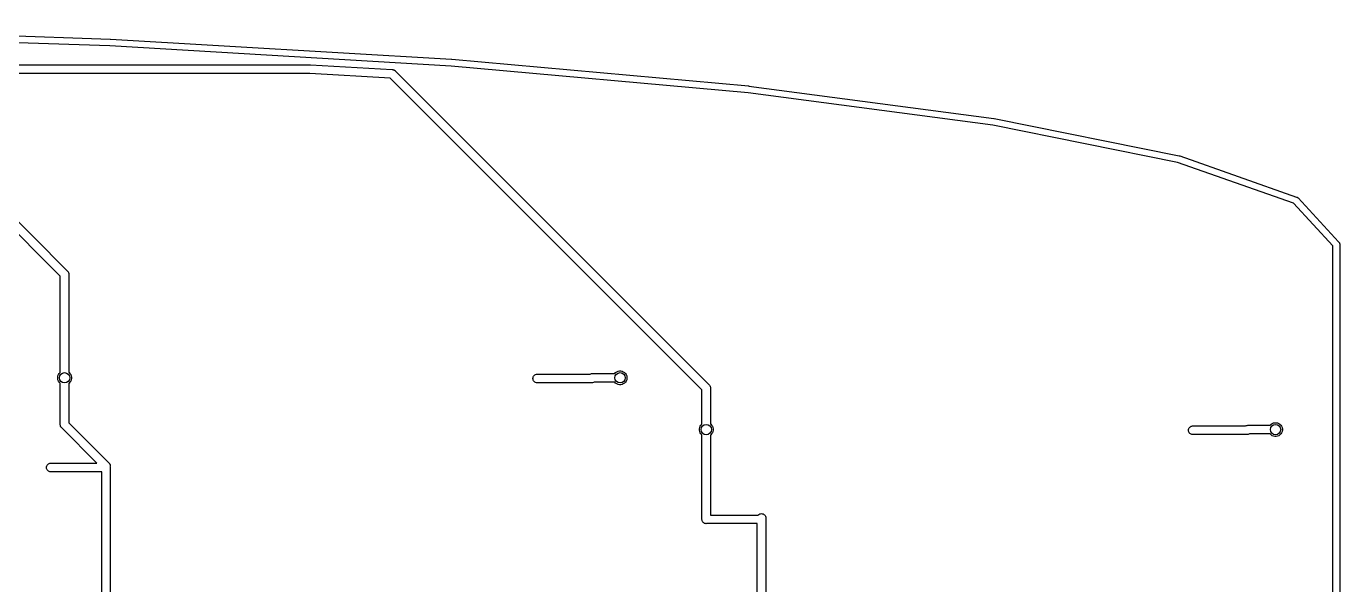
# Model space of a CAD drawing. Extents: x 0.4 to 11.3, y -7.9 to -0.4.
# Drawn here: x 7.381 to 8.88, y -2.098 to -1.461 of the extents above; entities that cross this region are included whole.
import ezdxf

# ---------------------------------------------------------------- set-up
doc = ezdxf.new("R2010")
doc.units = 0
doc.header["$MEASUREMENT"] = 0
doc.layers.add('BLACK', color=7, linetype='CONTINUOUS')

msp = doc.modelspace()

# ---------------------------------------------------------------- linework, layer by layer
at = {"layer": 'BLACK', "linetype": 'CONTINUOUS'}
for p, q in [((7.04711, -1.46125), (7.47714, -1.4758)), ((7.47696, -1.48367), (7.04674, -1.46912)), ((7.86615, -1.5067), (7.47696, -1.48367)), ((7.47714, -1.4758), (7.47719, -1.4758)), ((7.47719, -1.4758), (7.47733, -1.47581)), ((7.47733, -1.47581), (7.47747, -1.47581)), ((7.47747, -1.47581), (7.47752, -1.47582)), ((7.47752, -1.47582), (7.86654, -1.49884)), ((7.86654, -1.49884), (7.8666, -1.49884)), ((7.8666, -1.49884), (7.86673, -1.49885)), ((7.86673, -1.49885), (7.86687, -1.49886)), ((7.86687, -1.49886), (7.86693, -1.49887)), ((7.86693, -1.49887), (8.20579, -1.52936)), ((6.85821, -1.50508), (7.70518, -1.50508)), ((7.70518, -1.50508), (7.70532, -1.50507)), ((7.70532, -1.50507), (7.70542, -1.50508)), ((7.70542, -1.50508), (7.70551, -1.50508)), ((7.70551, -1.50508), (7.70566, -1.50509)), ((7.70566, -1.50509), (7.79892, -1.51061)), ((7.79892, -1.51061), (7.79901, -1.5106)), ((7.79901, -1.5106), (7.7994, -1.51064)), ((7.7994, -1.51064), (7.79954, -1.51065)), ((7.79954, -1.51065), (7.79964, -1.51066)), ((7.79964, -1.51066), (7.79998, -1.5107)), ((7.79998, -1.5107), (7.80012, -1.51074)), ((7.80012, -1.51074), (7.80026, -1.51076)), ((7.80026, -1.51076), (7.80058, -1.51088)), ((7.80058, -1.51088), (7.8009, -1.51098)), ((7.8009, -1.51098), (7.80103, -1.51105)), ((7.80103, -1.51105), (7.80117, -1.5111)), ((7.80117, -1.5111), (7.80146, -1.51128)), ((7.80146, -1.51128), (7.80176, -1.51144)), ((7.80176, -1.51144), (7.80187, -1.51153)), ((7.80187, -1.51153), (7.802, -1.5116)), ((7.802, -1.5116), (7.80225, -1.51184)), ((7.80225, -1.51184), (7.80232, -1.5119)), ((7.80232, -1.5119), (7.80242, -1.512)), ((7.80242, -1.512), (7.80271, -1.51226)), ((7.80271, -1.51226), (7.80277, -1.51234)), ((7.80277, -1.51234), (8.16079, -1.87037)), ((8.20511, -1.5372), (7.86615, -1.5067)), ((7.70513, -1.51492), (6.85641, -1.51492)), ((7.21475, -1.52669), (7.42851, -1.74044)), ((7.79685, -1.52035), (7.70513, -1.51492)), ((8.15256, -1.87605), (7.79685, -1.52035)), ((7.42028, -1.74613), (7.20906, -1.53492)), ((8.48462, -1.57417), (8.20511, -1.5372)), ((8.20579, -1.52936), (8.20587, -1.52936)), ((8.20587, -1.52936), (8.20597, -1.52938)), ((8.20597, -1.52938), (8.20609, -1.52939)), ((8.20609, -1.52939), (8.20617, -1.5294)), ((8.20617, -1.5294), (8.48572, -1.56637)), ((8.48572, -1.56637), (8.48585, -1.56638)), ((8.48585, -1.56638), (8.48591, -1.5664)), ((8.48591, -1.5664), (8.48597, -1.5664)), ((8.48597, -1.5664), (8.4861, -1.56643)), ((8.4861, -1.56643), (8.69691, -1.60883)), ((8.69538, -1.61656), (8.48462, -1.57417)), ((8.82763, -1.66308), (8.69538, -1.61656)), ((8.69691, -1.60883), (8.69699, -1.60883)), ((8.69699, -1.60883), (8.69728, -1.60891)), ((8.69728, -1.60891), (8.6974, -1.60893)), ((8.6974, -1.60893), (8.69747, -1.60895)), ((8.69747, -1.60895), (8.69755, -1.60897)), ((8.69755, -1.60897), (8.69766, -1.60901)), ((8.69766, -1.60901), (8.69795, -1.6091)), ((8.69795, -1.6091), (8.69802, -1.60914)), ((8.69802, -1.60914), (8.83118, -1.65598)), ((8.87244, -1.71165), (8.82763, -1.66308)), ((8.83118, -1.65598), (8.83152, -1.6561)), ((8.83152, -1.6561), (8.83169, -1.6562)), ((8.83169, -1.6562), (8.83188, -1.65629)), ((8.83188, -1.65629), (8.83203, -1.6564)), ((8.83203, -1.6564), (8.83219, -1.65649)), ((8.83219, -1.65649), (8.83234, -1.65663)), ((8.83234, -1.65663), (8.8325, -1.65675)), ((8.8325, -1.65675), (8.83276, -1.65703)), ((8.83276, -1.65703), (8.87909, -1.70724)), ((8.87909, -1.70724), (8.87918, -1.70731)), ((8.87918, -1.70731), (8.87935, -1.70752)), ((8.87935, -1.70752), (8.8794, -1.70758)), ((8.8794, -1.70758), (8.87947, -1.70767)), ((8.87947, -1.70767), (8.87967, -1.70791)), ((8.87967, -1.70791), (8.8797, -1.70798)), ((8.8797, -1.70798), (8.87975, -1.70804)), ((8.87975, -1.70804), (8.87989, -1.70832)), ((8.87989, -1.70832), (8.88003, -1.70859)), ((8.88003, -1.70859), (8.88006, -1.70867)), ((8.88006, -1.70867), (8.88009, -1.70874)), ((8.87244, -2.08321), (8.87244, -1.71165)), ((8.88009, -1.70874), (8.88017, -1.70904)), ((8.88017, -1.70904), (8.88026, -1.70934)), ((8.88026, -1.70934), (8.88027, -1.70942)), ((8.88027, -1.70942), (8.88029, -1.70949)), ((8.88029, -1.70949), (8.8803, -1.7098)), ((8.8803, -1.7098), (8.88031, -1.70992)), ((8.88031, -1.70992), (8.88031, -1.71)), ((8.88031, -1.71), (8.88033, -1.71027)), ((8.88033, -1.71027), (8.88031, -1.71038)), ((8.88031, -1.71038), (8.88031, -4.69606)), ((7.42028, -1.85131), (7.42028, -1.74613)), ((7.42851, -1.74044), (7.42869, -1.7406)), ((7.42869, -1.7406), (7.42885, -1.74079)), ((7.42885, -1.74079), (7.42885, -1.74079)), ((7.42885, -1.74079), (7.42923, -1.74125)), ((7.42923, -1.74125), (7.42931, -1.74135)), ((7.42931, -1.74135), (7.42977, -1.7422)), ((7.42977, -1.7422), (7.43005, -1.74313)), ((7.43005, -1.74313), (7.43012, -1.74385)), ((7.43012, -1.74385), (7.43012, -1.74385)), ((7.43012, -1.74385), (7.43014, -1.74409)), ((7.43014, -1.74409), (7.43012, -1.74434)), ((7.43012, -1.74434), (7.43012, -1.85602)), ((7.41763, -1.85991), (7.41822, -1.85847)), ((7.41822, -1.85847), (7.41908, -1.85719)), ((7.41908, -1.85719), (7.42018, -1.85609)), ((7.42018, -1.85609), (7.42028, -1.85602)), ((7.42028, -1.85602), (7.42028, -1.85131)), ((7.42028, -1.85131), (7.42028, -1.85131)), ((7.43012, -1.85602), (7.43022, -1.85609)), ((7.43022, -1.85609), (7.43131, -1.85719)), ((7.43131, -1.85719), (7.43217, -1.85847)), ((7.43217, -1.85847), (7.43277, -1.85991)), ((7.96182, -1.85888), (7.96267, -1.85842)), ((7.96267, -1.85842), (7.9636, -1.85814)), ((7.9636, -1.85814), (7.96433, -1.85807)), ((7.96433, -1.85807), (8.02485, -1.85807)), ((8.02485, -1.85807), (8.02567, -1.85764)), ((8.02567, -1.85764), (8.02659, -1.85735)), ((8.02659, -1.85735), (8.02732, -1.85728)), ((8.02732, -1.85728), (8.02756, -1.85726)), ((8.02732, -1.85728), (8.02732, -1.85728)), ((8.02756, -1.85726), (8.0278, -1.85728)), ((8.0278, -1.85728), (8.05287, -1.85728)), ((8.05287, -1.85728), (8.05294, -1.85719)), ((8.05294, -1.85719), (8.05404, -1.85609)), ((8.05404, -1.85609), (8.05533, -1.85523)), ((8.05533, -1.85523), (8.05676, -1.85463)), ((8.05676, -1.85463), (8.05828, -1.85433)), ((8.05828, -1.85433), (8.05983, -1.85433)), ((8.05983, -1.85433), (8.06135, -1.85463)), ((8.06135, -1.85463), (8.06278, -1.85523)), ((8.06278, -1.85523), (8.06407, -1.85609)), ((8.06407, -1.85609), (8.06517, -1.85719)), ((8.06517, -1.85719), (8.06603, -1.85847)), ((8.06603, -1.85847), (8.06663, -1.85991)), ((7.41732, -1.86143), (7.41763, -1.85991)), ((7.41732, -1.86298), (7.41732, -1.86143)), ((7.41763, -1.8645), (7.41732, -1.86298)), ((7.41822, -1.86593), (7.41763, -1.8645)), ((7.41908, -1.86722), (7.41822, -1.86593)), ((7.42018, -1.86832), (7.41908, -1.86722)), ((7.42028, -1.86839), (7.42018, -1.86832)), ((7.42028, -1.91551), (7.42028, -1.86839)), ((7.43022, -1.86832), (7.43012, -1.86839)), ((7.43012, -1.86839), (7.43012, -1.91371)), ((7.43131, -1.86722), (7.43022, -1.86832)), ((7.43217, -1.86593), (7.43131, -1.86722)), ((7.43277, -1.8645), (7.43217, -1.86593)), ((7.43277, -1.85991), (7.43307, -1.86143)), ((7.43307, -1.86298), (7.43277, -1.8645)), ((7.43307, -1.86143), (7.43307, -1.86298)), ((7.95962, -1.86299), (7.95972, -1.86203)), ((7.95972, -1.86396), (7.95962, -1.86299)), ((7.95972, -1.86203), (7.96, -1.8611)), ((7.96, -1.86488), (7.95972, -1.86396)), ((7.96, -1.8611), (7.96046, -1.86024)), ((7.96046, -1.86574), (7.96, -1.86488)), ((7.96046, -1.86024), (7.96107, -1.8595)), ((7.96107, -1.86649), (7.96046, -1.86574)), ((7.96107, -1.8595), (7.96182, -1.85888)), ((7.96182, -1.8671), (7.96107, -1.86649)), ((7.96267, -1.86756), (7.96182, -1.8671)), ((7.9636, -1.86784), (7.96267, -1.86756)), ((7.96433, -1.86791), (7.9636, -1.86784)), ((8.02653, -1.86791), (7.96433, -1.86791)), ((8.02677, -1.86794), (8.02653, -1.86791)), ((8.02701, -1.86791), (8.02677, -1.86794)), ((8.02774, -1.86784), (8.02701, -1.86791)), ((8.02701, -1.86791), (8.02701, -1.86791)), ((8.02866, -1.86756), (8.02774, -1.86784)), ((8.02948, -1.86713), (8.02866, -1.86756)), ((8.05287, -1.86713), (8.02948, -1.86713)), ((8.05294, -1.86722), (8.05287, -1.86713)), ((8.05404, -1.86832), (8.05294, -1.86722)), ((8.05533, -1.86918), (8.05404, -1.86832)), ((8.05676, -1.86978), (8.05533, -1.86918)), ((8.05828, -1.87008), (8.05676, -1.86978)), ((8.05983, -1.87008), (8.05828, -1.87008)), ((8.06135, -1.86978), (8.05983, -1.87008)), ((8.06278, -1.86918), (8.06135, -1.86978)), ((8.06407, -1.86832), (8.06278, -1.86918)), ((8.06517, -1.86722), (8.06407, -1.86832)), ((8.06603, -1.86593), (8.06517, -1.86722)), ((8.06663, -1.8645), (8.06603, -1.86593)), ((8.06663, -1.85991), (8.06693, -1.86143)), ((8.06693, -1.86298), (8.06663, -1.8645)), ((8.06693, -1.86143), (8.06693, -1.86298)), ((8.16079, -1.87037), (8.16098, -1.87052)), ((8.16098, -1.87052), (8.16113, -1.87071)), ((8.16113, -1.87071), (8.16159, -1.87127)), ((8.16159, -1.87127), (8.16188, -1.87182)), ((8.16188, -1.87182), (8.16205, -1.87212)), ((8.16205, -1.87212), (8.16233, -1.87305)), ((8.16233, -1.87305), (8.1624, -1.87377)), ((8.15256, -1.91508), (8.15256, -1.87605)), ((8.1624, -1.87377), (8.1624, -1.87377)), ((8.1624, -1.87377), (8.16243, -1.87402)), ((8.16243, -1.87402), (8.1624, -1.87426)), ((8.1624, -1.87426), (8.1624, -1.91508)), ((7.42025, -1.91575), (7.42028, -1.91551)), ((7.42028, -1.91599), (7.42025, -1.91575)), ((7.42032, -1.91643), (7.42028, -1.91599)), ((7.42035, -1.91671), (7.42032, -1.91643)), ((7.42063, -1.91764), (7.42035, -1.91671)), ((7.42109, -1.9185), (7.42063, -1.91764)), ((7.42147, -1.91896), (7.42109, -1.9185)), ((7.43012, -1.91371), (7.47575, -1.95934)), ((8.14991, -1.91896), (8.1505, -1.91753)), ((8.1505, -1.91753), (8.15136, -1.91624)), ((8.15136, -1.91624), (8.15246, -1.91514)), ((8.15246, -1.91514), (8.15256, -1.91508)), ((8.1624, -1.91508), (8.1625, -1.91514)), ((8.1625, -1.91514), (8.1636, -1.91624)), ((8.1636, -1.91624), (8.16446, -1.91753)), ((8.16446, -1.91753), (8.16505, -1.91896)), ((8.70849, -1.9193), (8.7091, -1.91855)), ((8.7091, -1.91855), (8.70985, -1.91794)), ((8.70985, -1.91794), (8.71071, -1.91748)), ((8.71071, -1.91748), (8.71163, -1.9172)), ((8.71163, -1.9172), (8.71236, -1.91713)), ((8.71236, -1.91713), (8.77288, -1.91713)), ((8.77288, -1.91713), (8.7737, -1.91669)), ((8.7737, -1.91669), (8.77463, -1.91641)), ((8.77463, -1.91641), (8.77535, -1.91634)), ((8.77535, -1.91634), (8.77559, -1.91631)), ((8.77535, -1.91634), (8.77535, -1.91634)), ((8.77559, -1.91631), (8.77583, -1.91634)), ((8.77583, -1.91634), (8.8009, -1.91634)), ((8.8009, -1.91634), (8.80097, -1.91624)), ((8.80097, -1.91624), (8.80207, -1.91514)), ((8.80207, -1.91514), (8.80336, -1.91428)), ((8.80336, -1.91428), (8.80479, -1.91369)), ((8.80479, -1.91369), (8.80631, -1.91339)), ((8.80631, -1.91339), (8.80786, -1.91339)), ((8.80786, -1.91339), (8.80938, -1.91369)), ((8.80938, -1.91369), (8.81082, -1.91428)), ((8.81082, -1.91428), (8.81211, -1.91514)), ((8.81211, -1.91514), (8.8132, -1.91624)), ((8.8132, -1.91624), (8.81406, -1.91753)), ((8.81406, -1.91753), (8.81466, -1.91896)), ((7.4217, -1.91924), (7.42147, -1.91896)), ((7.42189, -1.9194), (7.4217, -1.91924)), ((7.46213, -1.95965), (7.42189, -1.9194)), ((8.14961, -1.92048), (8.14991, -1.91896)), ((8.14961, -1.92204), (8.14961, -1.92048)), ((8.14991, -1.92356), (8.14961, -1.92204)), ((8.1505, -1.92499), (8.14991, -1.92356)), ((8.15136, -1.92628), (8.1505, -1.92499)), ((8.15246, -1.92738), (8.15136, -1.92628)), ((8.15256, -1.92744), (8.15246, -1.92738)), ((8.15256, -2.02338), (8.15256, -1.92744)), ((8.1625, -1.92738), (8.1624, -1.92744)), ((8.1624, -1.92744), (8.1624, -2.0187)), ((8.1636, -1.92628), (8.1625, -1.92738)), ((8.16446, -1.92499), (8.1636, -1.92628)), ((8.16505, -1.92356), (8.16446, -1.92499)), ((8.16505, -1.91896), (8.16535, -1.92048)), ((8.16535, -1.92204), (8.16505, -1.92356)), ((8.16535, -1.92048), (8.16535, -1.92204)), ((8.70765, -1.92205), (8.70775, -1.92108)), ((8.70775, -1.92301), (8.70765, -1.92205)), ((8.70775, -1.92108), (8.70803, -1.92015)), ((8.70803, -1.92394), (8.70775, -1.92301)), ((8.70803, -1.92015), (8.70849, -1.9193)), ((8.70849, -1.92479), (8.70803, -1.92394)), ((8.7091, -1.92554), (8.70849, -1.92479)), ((8.70985, -1.92616), (8.7091, -1.92554)), ((8.71071, -1.92662), (8.70985, -1.92616)), ((8.71163, -1.9269), (8.71071, -1.92662)), ((8.71236, -1.92697), (8.71163, -1.9269)), ((8.77456, -1.92697), (8.71236, -1.92697)), ((8.7748, -1.92699), (8.77456, -1.92697)), ((8.77504, -1.92697), (8.7748, -1.92699)), ((8.77577, -1.9269), (8.77504, -1.92697)), ((8.77504, -1.92697), (8.77504, -1.92697)), ((8.7767, -1.92662), (8.77577, -1.9269)), ((8.77751, -1.92618), (8.7767, -1.92662)), ((8.8009, -1.92618), (8.77751, -1.92618)), ((8.80097, -1.92628), (8.8009, -1.92618)), ((8.80207, -1.92738), (8.80097, -1.92628)), ((8.80336, -1.92824), (8.80207, -1.92738)), ((8.80479, -1.92883), (8.80336, -1.92824)), ((8.80631, -1.92913), (8.80479, -1.92883)), ((8.80786, -1.92913), (8.80631, -1.92913)), ((8.80938, -1.92883), (8.80786, -1.92913)), ((8.81082, -1.92824), (8.80938, -1.92883)), ((8.81211, -1.92738), (8.81082, -1.92824)), ((8.8132, -1.92628), (8.81211, -1.92738)), ((8.81406, -1.92499), (8.8132, -1.92628)), ((8.81466, -1.92356), (8.81406, -1.92499)), ((8.81466, -1.91896), (8.81496, -1.92048)), ((8.81496, -1.92204), (8.81466, -1.92356)), ((8.81496, -1.92048), (8.81496, -1.92204)), ((7.4046, -1.9636), (7.40488, -1.96267)), ((7.40488, -1.96267), (7.40534, -1.96182)), ((7.40534, -1.96182), (7.40595, -1.96107)), ((7.40595, -1.96107), (7.4067, -1.96046)), ((7.4067, -1.96046), (7.40756, -1.96)), ((7.40756, -1.96), (7.40848, -1.95972)), ((7.40848, -1.95972), (7.40921, -1.95965)), ((7.40921, -1.95965), (7.46213, -1.95965)), ((7.47575, -1.95934), (7.47594, -1.9595)), ((7.47594, -1.9595), (7.47609, -1.95968)), ((7.47609, -1.95968), (7.47609, -1.95968)), ((7.47609, -1.95968), (7.47639, -1.96004)), ((7.47639, -1.96004), (7.47655, -1.96024)), ((7.47655, -1.96024), (7.47701, -1.9611)), ((7.47701, -1.9611), (7.47729, -1.96203)), ((7.47729, -1.96203), (7.47736, -1.96275)), ((7.47736, -1.96275), (7.47736, -1.96275)), ((7.47736, -1.96275), (7.47739, -1.96299)), ((7.47739, -1.96299), (7.47736, -1.96323)), ((7.47736, -1.96323), (7.47736, -2.14954)), ((7.4045, -1.96457), (7.4046, -1.9636)), ((7.4046, -1.96553), (7.4045, -1.96457)), ((7.40488, -1.96646), (7.4046, -1.96553)), ((7.40534, -1.96731), (7.40488, -1.96646)), ((7.40595, -1.96806), (7.40534, -1.96731)), ((7.4067, -1.96868), (7.40595, -1.96806)), ((7.40756, -1.96914), (7.4067, -1.96868)), ((7.40848, -1.96942), (7.40756, -1.96914)), ((7.40921, -1.96949), (7.40848, -1.96942)), ((7.46752, -1.96949), (7.40921, -1.96949)), ((7.46752, -2.15938), (7.46752, -1.96949)), ((8.15254, -2.02362), (8.15256, -2.02338)), ((8.1624, -2.0187), (8.21685, -2.0187)), ((8.21685, -2.0187), (8.21698, -2.01855)), ((8.21698, -2.01855), (8.21719, -2.01838)), ((8.21719, -2.01838), (8.2173, -2.01828)), ((8.2173, -2.01828), (8.21773, -2.01794)), ((8.21773, -2.01794), (8.21858, -2.01748)), ((8.21858, -2.01748), (8.21951, -2.0172)), ((8.21951, -2.0172), (8.22047, -2.0171)), ((8.22047, -2.0171), (8.22135, -2.01719)), ((8.22135, -2.01719), (8.22144, -2.0172)), ((8.22144, -2.0172), (8.22209, -2.0174)), ((8.22209, -2.0174), (8.22236, -2.01748)), ((8.22236, -2.01748), (8.22322, -2.01794)), ((8.22322, -2.01794), (8.22397, -2.01855)), ((8.22397, -2.01855), (8.22458, -2.0193)), ((8.22458, -2.0193), (8.22504, -2.02015)), ((8.22504, -2.02015), (8.22532, -2.02108)), ((8.22532, -2.02108), (8.22539, -2.02181)), ((8.22539, -2.02181), (8.22539, -2.02181)), ((8.22539, -2.02181), (8.22542, -2.02205)), ((8.22542, -2.02205), (8.22539, -2.02229)), ((8.22539, -2.02229), (8.22539, -2.20859)), ((8.15263, -2.02459), (8.15254, -2.02362)), ((8.15291, -2.02551), (8.15263, -2.02459)), ((8.15329, -2.02621), (8.15291, -2.02551)), ((8.15337, -2.02637), (8.15329, -2.02621)), ((8.15398, -2.02712), (8.15337, -2.02637)), ((8.15473, -2.02773), (8.15398, -2.02712)), ((8.15559, -2.02819), (8.15473, -2.02773)), ((8.15652, -2.02847), (8.15559, -2.02819)), ((8.15748, -2.02857), (8.15652, -2.02847)), ((8.15772, -2.02854), (8.15748, -2.02857)), ((8.21555, -2.02854), (8.15772, -2.02854)), ((8.21555, -2.21843), (8.21555, -2.02854)), ((8.87244, -2.4565), (8.87244, -2.08321)), ((8.87244, -2.08321), (8.87244, -2.08321))]:
    msp.add_line(p, q, dxfattribs=at)
at = {"layer": 'BLACK'}
for centre in [(7.4252, -1.8622), (8.05906, -1.8622), (8.15748, -1.92126), (8.80709, -1.92126)]:
    msp.add_circle(centre, 0.00591, dxfattribs=at)

doc.saveas('drawing.dxf')
